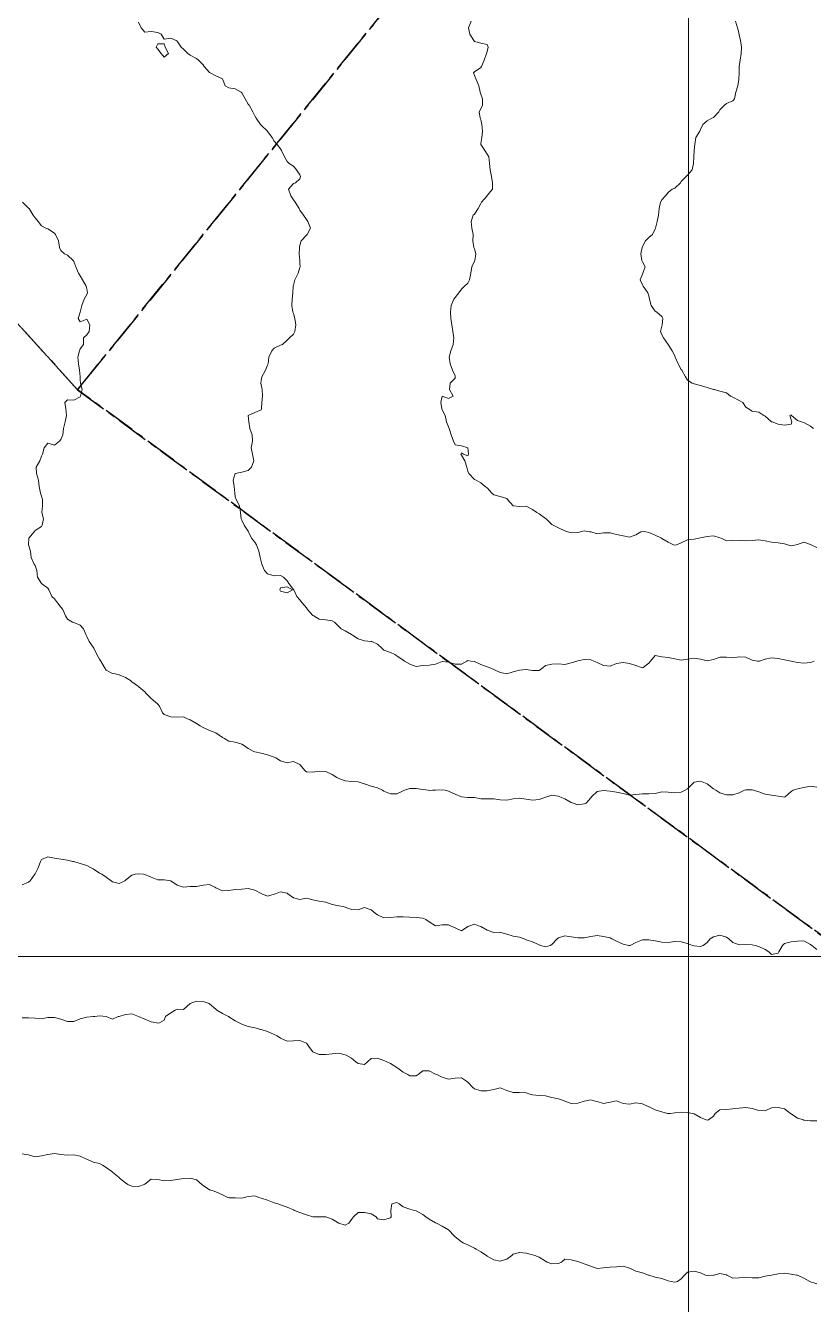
# Model space of a CAD drawing. Header units: centimetres. Extents: x 0 to 642158, y -847 to 649707.
# Drawn here: x 617315.5 to 617376.5, y 620060.5 to 620159.4 of the extents above; entities that cross this region are included whole.
import ezdxf

# ---------------------------------------------------------------- set-up
doc = ezdxf.new("R2010")
doc.units = ezdxf.units.CM
doc.header["$MEASUREMENT"] = 0
doc.linetypes.add('CENTERX2', pattern=[4, 2.5, -0.5, 0.5, -0.5])
doc.layers.add('MEV_grille', color=254, linetype='Continuous', lineweight=9)
doc.layers.add('WAL_topographie 0.5', color=253, linetype='Continuous', lineweight=20)
doc.layers.add('SPW_parcellaire cadastral', color=7, linetype='CENTERX2', lineweight=25, true_color=0xff0542)

# ---------------------------------------------------------------- blocks, each defined once
blk = doc.blocks.new('*U114')
at = {"layer": 'MEV_grille', "transparency": 33554687}
blk.add_lwpolyline([(-1338.461, 0), (1338.461, 0)], dxfattribs=at)
blk = doc.blocks.new('*U115')
at = {"layer": 'MEV_grille', "color": 0, "linetype": 'ByBlock', "lineweight": -2, "transparency": 16777216}
blk.add_blockref('*U114', (0, -2300), dxfattribs=at)
blk = doc.blocks.new('*U112')
at = {"layer": 'MEV_grille', "transparency": 33554687}
blk.add_lwpolyline([(0, 1825.476), (0, -1825.476)], dxfattribs=at)
blk = doc.blocks.new('*U113')
at = {"layer": 'MEV_grille', "color": 0, "linetype": 'ByBlock', "lineweight": -2, "transparency": 16777216}
blk.add_blockref('*U112', (2000, 0), dxfattribs=at)

msp = doc.modelspace()

# ---------------------------------------------------------------- linework, layer by layer
at = {"layer": 'SPW_parcellaire cadastral'}
for points in [[(617372.703, 620181.091), (617466.28, 620118.339), (617463.07, 620114.512), (617438.204, 620129.306), (617428.116, 620105.289), (617420.486, 620087.127), (617412.856, 620068.964), (617410.848, 620064.283), (617319.542, 620131.245), (617349.356, 620168.051), (617289.47, 620214.047), (617304.757, 620224.565), (617372.703, 620181.091)], [(617261.757, 620194.981), (617267.386, 620198.854), (617289.47, 620214.047), (617349.356, 620168.051), (617319.542, 620131.245), (617261.757, 620194.981)], [(617240.988, 620180.692), (617261.757, 620194.981), (617319.542, 620131.245), (617410.848, 620064.283), (617405.463, 620051.365), (617398.27, 620035.259), (617388.736, 620023.606), (617377.671, 620010.095), (617359.564, 620020.868), (617342.253, 620031.583), (617319.155, 620043.308), (617299.96, 620051.617), (617282.187, 620057.597), (617266.393, 620061.702), (617248.812, 620064.978), (617232.846, 620066.503), (617220.436, 620066.804), (617209.103, 620065.855), (617194.818, 620061.124), (617189.955, 620066.609), (617276.447, 620146.987), (617240.988, 620180.692)]]:
    msp.add_lwpolyline(points, dxfattribs=at)
at = {"layer": 'WAL_topographie 0.5'}
for points in [[(617324.25, 620159.667), (617324.458, 620159.25), (617324.75, 620158.9), (617325.25, 620158.954), (617325.75, 620158.88), (617326, 620158.75), (617326.25, 620158.361), (617326.75, 620158.438), (617327.179, 620158.25), (617327.25, 620158.217), (617327.568, 620157.75), (617327.75, 620157.596), (617328.083, 620157.25), (617328.25, 620157.121), (617328.75, 620156.858), (617328.904, 620156.75), (617329.25, 620156.375), (617329.333, 620156.25), (617329.75, 620155.781), (617329.809, 620155.75), (617330.25, 620155.536), (617330.75, 620155.288), (617330.776, 620155.25), (617330.964, 620154.75), (617331.25, 620154.607), (617331.75, 620154.518), (617332.191, 620154.25), (617332.25, 620154.2), (617332.5, 620153.75), (617332.75, 620153.341), (617332.811, 620153.25), (617333.111, 620152.75), (617333.25, 620152.438), (617333.37, 620152.25), (617333.694, 620151.75), (617333.75, 620151.7), (617334.232, 620151.25), (617334.25, 620151.229), (617334.588, 620150.75), (617334.75, 620150.461), (617334.972, 620150.25), (617335.25, 620149.865), (617335.329, 620149.75), (617335.546, 620149.25), (617335.75, 620148.906), (617335.928, 620148.75), (617336.25, 620148.525), (617336.479, 620148.25), (617336.75, 620147.868), (617336.794, 620147.75), (617336.75, 620147.568), (617336.4, 620147.25), (617336.25, 620147.187), (617335.875, 620146.75), (617336.041, 620146.25), (617336.25, 620145.921), (617336.37, 620145.75), (617336.691, 620145.25), (617336.75, 620145.133), (617337.017, 620144.75), (617337.25, 620144.405), (617337.365, 620144.25), (617337.571, 620143.75), (617337.313, 620143.25), (617337.25, 620143.191), (617336.855, 620142.75), (617336.75, 620142.417), (617336.722, 620142.25), (617336.699, 620141.75), (617336.738, 620141.25), (617336.75, 620141), (617336.768, 620140.75), (617336.75, 620140.694), (617336.602, 620140.25), (617336.364, 620139.75), (617336.25, 620139.333), (617336.228, 620139.25), (617336.19, 620138.75), (617336.139, 620138.25), (617336.117, 620137.75), (617336.211, 620137.25), (617336.25, 620137.145), (617336.353, 620136.75), (617336.422, 620136.25), (617336.355, 620135.75), (617336.25, 620135.528), (617335.938, 620135.25), (617335.75, 620135.073), (617335.406, 620134.75), (617335.25, 620134.676), (617334.75, 620134.458), (617334.562, 620134.25), (617334.35, 620133.75), (617334.29, 620133.25), (617334.25, 620133.143), (617334.083, 620132.75), (617333.798, 620132.25), (617333.75, 620131.95), (617333.72, 620131.75), (617333.75, 620131.607), (617333.828, 620131.25), (617333.861, 620130.75), (617333.796, 620130.25), (617333.771, 620129.75), (617333.75, 620129.694), (617333.25, 620129.479), (617332.75, 620129.25), (617332.8, 620128.75), (617332.88, 620128.25), (617333.043, 620127.75), (617333.066, 620127.25), (617332.976, 620126.75), (617333.087, 620126.25), (617333.173, 620125.75), (617332.991, 620125.25), (617332.75, 620125), (617332.25, 620124.859), (617331.75, 620124.75), (617331.75, 620124.75), (617331.59, 620124.25), (617331.65, 620123.75), (617331.701, 620123.25), (617331.75, 620122.964), (617331.804, 620122.75), (617332.062, 620122.25), (617332.15, 620121.75), (617332.193, 620121.25), (617332.25, 620121.145), (617332.442, 620120.75), (617332.75, 620120.288), (617332.777, 620120.25), (617333.009, 620119.75), (617333.25, 620119.44), (617333.393, 620119.25), (617333.576, 620118.75), (617333.667, 620118.25), (617333.75, 620117.95), (617333.806, 620117.75), (617334.01, 620117.25), (617334.25, 620117), (617334.75, 620116.843), (617335.25, 620116.857), (617335.481, 620116.75), (617335.75, 620116.458), (617335.882, 620116.25), (617336.25, 620115.783), (617336.268, 620115.75), (617336.521, 620115.25), (617336.75, 620114.988), (617336.911, 620114.75), (617337.25, 620114.361), (617337.344, 620114.25), (617337.75, 620113.786), (617337.817, 620113.75), (617338.25, 620113.5), (617338.75, 620113.437), (617339.25, 620113.365), (617339.417, 620113.25), (617339.75, 620112.917), (617339.95, 620112.75), (617340.25, 620112.6), (617340.75, 620112.293), (617340.818, 620112.25), (617341.25, 620111.979), (617341.75, 620111.825), (617342.25, 620111.775), (617342.325, 620111.75), (617342.75, 620111.565), (617343.095, 620111.25), (617343.25, 620111.102), (617343.75, 620110.917), (617344.083, 620110.75), (617344.25, 620110.661), (617344.75, 620110.306), (617344.838, 620110.25), (617345.25, 620110.009), (617345.75, 620109.837), (617346.25, 620109.911), (617346.75, 620109.922), (617347.25, 620110.021), (617347.75, 620110.203), (617348.25, 620110.173), (617348.75, 620110.02), (617349.25, 620110.02), (617349.675, 620110.25), (617349.75, 620110.298), (617349.964, 620110.25), (617350.25, 620110.205), (617350.75, 620109.991), (617351.25, 620109.813), (617351.385, 620109.75), (617351.75, 620109.586), (617352.25, 620109.36), (617352.75, 620109.268), (617353.25, 620109.417), (617353.75, 620109.536), (617354.25, 620109.587), (617354.75, 620109.517), (617355.25, 620109.514), (617355.577, 620109.75), (617355.75, 620109.911), (617356.25, 620110.021), (617356.75, 620110.026), (617357.25, 620109.994), (617357.75, 620110.1), (617358.179, 620110.25), (617358.25, 620110.271), (617358.75, 620110.358), (617359.25, 620110.348), (617359.489, 620110.25), (617359.75, 620110.137), (617360.25, 620109.908), (617360.75, 620109.86), (617361.25, 620110.055), (617361.75, 620110.147), (617362.25, 620110.052), (617362.75, 620109.893), (617363.187, 620109.75), (617363.25, 620109.73), (617363.306, 620109.75), (617363.75, 620110.083), (617363.883, 620110.25), (617364.25, 620110.69), (617364.75, 620110.587), (617365.25, 620110.537), (617365.75, 620110.419), (617366.25, 620110.323), (617366.75, 620110.39), (617367.25, 620110.472), (617367.75, 620110.403), (617368.25, 620110.264), (617368.75, 620110.357), (617369.25, 620110.55), (617369.75, 620110.542), (617370.25, 620110.504), (617370.75, 620110.586), (617371.25, 620110.554), (617371.75, 620110.313), (617372.167, 620110.25), (617372.25, 620110.236), (617372.3, 620110.25), (617372.75, 620110.391), (617373.25, 620110.494), (617373.75, 620110.437), (617374.25, 620110.344), (617374.75, 620110.25), (617374.75, 620110.25), (617375.25, 620110.134), (617375.75, 620110.08), (617376.25, 620110.15), (617376.536, 620110.25)], [(617350, 620159.75), (617349.788, 620159.25), (617349.897, 620158.75), (617350.21, 620158.25), (617350.25, 620158.194), (617350.75, 620158.05), (617351.25, 620157.95), (617351.321, 620157.75), (617351.25, 620157.417), (617351.191, 620157.25), (617350.993, 620156.75), (617350.804, 620156.25), (617350.75, 620156.171), (617350.25, 620155.843), (617350.181, 620155.75), (617350.25, 620155.558), (617350.379, 620155.25), (617350.583, 620154.75), (617350.708, 620154.25), (617350.75, 620154.1), (617350.88, 620153.75), (617350.869, 620153.25), (617350.75, 620152.973), (617350.607, 620152.75), (617350.706, 620152.25), (617350.75, 620152.15), (617350.828, 620151.75), (617350.869, 620151.25), (617350.833, 620150.75), (617350.75, 620150.3), (617350.74, 620150.25), (617350.75, 620150.219), (617351.05, 620149.75), (617351.25, 620149.472), (617351.355, 620149.25), (617351.405, 620148.75), (617351.475, 620148.25), (617351.575, 620147.75), (617351.647, 620147.25), (617351.646, 620146.75), (617351.25, 620146.271), (617351.227, 620146.25), (617350.797, 620145.75), (617350.75, 620145.656), (617350.553, 620145.25), (617350.25, 620144.833), (617350.155, 620144.75), (617350.006, 620144.25), (617350.061, 620143.75), (617350.143, 620143.25), (617350.131, 620142.75), (617350.205, 620142.25), (617350.25, 620142.135), (617350.372, 620141.75), (617350.294, 620141.25), (617350.25, 620141.175), (617350.038, 620140.75), (617349.975, 620140.25), (617349.88, 620139.75), (617349.75, 620139.489), (617349.488, 620139.25), (617349.25, 620139.012), (617349.046, 620138.75), (617348.75, 620138.387), (617348.653, 620138.25), (617348.444, 620137.75), (617348.407, 620137.25), (617348.421, 620136.75), (617348.495, 620136.25), (617348.587, 620135.75), (617348.647, 620135.25), (617348.603, 620134.75), (617348.434, 620134.25), (617348.298, 620133.75), (617348.37, 620133.25), (617348.567, 620132.75), (617348.75, 620132.309), (617348.77, 620132.25), (617348.75, 620132.125), (617348.375, 620131.75), (617348.313, 620131.25), (617348.607, 620130.75), (617348.25, 620130.571), (617347.75, 620130.75), (617347.65, 620130.25), (617347.726, 620129.75), (617347.75, 620129.694), (617347.992, 620129.25), (617348.103, 620128.75), (617348.25, 620128.365), (617348.306, 620128.25), (617348.446, 620127.75), (617348.636, 620127.25), (617348.75, 620126.972), (617349.25, 620126.904), (617349.75, 620126.75), (617349.75, 620126.75), (617349.788, 620126.25), (617349.75, 620126.125), (617349.417, 620126.25), (617349.25, 620126.35), (617349.211, 620126.25), (617349.25, 620126.179), (617349.5, 620125.75), (617349.664, 620125.25), (617349.75, 620124.938), (617349.829, 620124.75), (617350.25, 620124.306), (617350.375, 620124.25), (617350.75, 620124.036), (617351.083, 620123.75), (617351.25, 620123.655), (617351.59, 620123.25), (617351.75, 620123.102), (617352.25, 620122.992), (617352.75, 620122.818), (617352.815, 620122.75), (617353.25, 620122.25), (617353.25, 620122.25), (617353.75, 620122.194), (617354.25, 620122.232), (617354.75, 620121.987), (617355.089, 620121.75), (617355.25, 620121.628), (617355.75, 620121.283), (617355.792, 620121.25), (617356.25, 620120.804), (617356.355, 620120.75), (617356.75, 620120.553), (617357.25, 620120.327), (617357.472, 620120.25), (617357.75, 620120.169), (617358.25, 620120.2), (617358.464, 620120.25), (617358.75, 620120.317), (617359.15, 620120.25), (617359.25, 620120.237), (617359.75, 620120.097), (617360.25, 620120.159), (617360.75, 620120.167), (617361.25, 620120.048), (617361.75, 620119.943), (617362.25, 620119.824), (617362.75, 620120.009), (617363.118, 620120.25), (617363.25, 620120.295), (617363.528, 620120.25), (617363.75, 620120.207), (617364.25, 620119.976), (617364.73, 620119.75), (617364.75, 620119.74), (617365.25, 620119.455), (617365.65, 620119.25), (617365.75, 620119.214), (617365.893, 620119.25), (617366.25, 620119.393), (617366.75, 620119.616), (617367.25, 620119.687), (617367.607, 620119.75), (617367.75, 620119.771), (617368.25, 620119.879), (617368.75, 620119.933), (617369.25, 620119.791), (617369.338, 620119.75), (617369.75, 620119.556), (617370.25, 620119.573), (617370.75, 620119.607), (617371.25, 620119.545), (617371.75, 620119.564), (617372.25, 620119.622), (617372.75, 620119.55), (617373.25, 620119.45), (617373.75, 620119.39), (617374.25, 620119.325), (617374.484, 620119.25), (617374.75, 620119.167), (617375.15, 620119.25), (617375.25, 620119.271), (617375.75, 620119.445), (617376.25, 620119.269), (617376.306, 620119.25), (617376.75, 620119.04)], [(617370.448, 620159.75), (617370.615, 620159.25), (617370.736, 620158.75), (617370.75, 620158.708), (617370.846, 620158.25), (617370.917, 620157.75), (617370.904, 620157.25), (617370.825, 620156.75), (617370.75, 620156.25), (617370.75, 620155.75), (617370.75, 620155.749), (617370.724, 620155.25), (617370.631, 620154.75), (617370.49, 620154.25), (617370.365, 620153.75), (617370.25, 620153.583), (617369.75, 620153.375), (617369.596, 620153.25), (617369.25, 620152.904), (617369.17, 620152.75), (617368.75, 620152.313), (617368.625, 620152.25), (617368.25, 620152.036), (617367.934, 620151.75), (617367.75, 620151.361), (617367.697, 620151.25), (617367.393, 620150.75), (617367.313, 620150.25), (617367.25, 620149.75), (617367.25, 620149.749), (617367.237, 620149.25), (617367.207, 620148.75), (617367.091, 620148.25), (617366.75, 620147.833), (617366.625, 620147.75), (617366.25, 620147.341), (617366.206, 620147.25), (617365.75, 620146.83), (617365.55, 620146.75), (617365.25, 620146.5), (617365.036, 620146.25), (617364.75, 620145.942), (617364.641, 620145.75), (617364.538, 620145.25), (617364.5, 620144.75), (617364.402, 620144.25), (617364.269, 620143.75), (617364.25, 620143.7), (617364.025, 620143.25), (617363.75, 620143.011), (617363.489, 620142.75), (617363.25, 620142.327), (617363.228, 620142.25), (617363.137, 620141.75), (617363.201, 620141.25), (617363.25, 620141.145), (617363.464, 620140.75), (617363.278, 620140.25), (617363.25, 620140.194), (617363.076, 620139.75), (617363.25, 620139.35), (617363.307, 620139.25), (617363.67, 620138.75), (617363.75, 620138.5), (617363.803, 620138.25), (617363.917, 620137.75), (617364.25, 620137.325), (617364.354, 620137.25), (617364.75, 620136.902), (617364.833, 620136.75), (617364.77, 620136.25), (617364.75, 620136.159), (617364.648, 620135.75), (617364.75, 620135.485), (617364.888, 620135.25), (617365.25, 620134.75), (617365.25, 620134.75), (617365.55, 620134.25), (617365.75, 620133.875), (617365.785, 620133.75), (617366.021, 620133.25), (617366.25, 620132.806), (617366.294, 620132.75), (617366.589, 620132.25), (617366.75, 620131.987), (617367.096, 620131.75), (617367.25, 620131.697), (617367.75, 620131.571), (617368.25, 620131.409), (617368.75, 620131.271), (617368.822, 620131.25), (617369.25, 620131.135), (617369.75, 620130.989), (617370.073, 620130.75), (617370.25, 620130.677), (617370.75, 620130.411), (617371.014, 620130.25), (617371.25, 620129.896), (617371.456, 620129.75), (617371.75, 620129.583), (617372.25, 620129.5), (617372.646, 620129.25), (617372.75, 620129.192), (617373.25, 620128.761), (617373.286, 620128.75), (617373.75, 620128.579), (617374.25, 620128.5), (617374.75, 620128.583), (617374.821, 620128.75), (617374.75, 620128.917), (617374.659, 620129.25), (617374.75, 620129.294), (617374.792, 620129.25), (617375.25, 620128.857), (617375.55, 620128.75), (617375.75, 620128.697), (617376.25, 620128.41), (617376.492, 620128.25)], [(617326.25, 620156.964), (617326.583, 620157.25), (617326.333, 620157.75), (617326.25, 620158), (617325.75, 620158), (617325.625, 620157.75), (617325.75, 620157.583), (617326, 620157.25), (617326.25, 620156.964)], [(617315.283, 620145.75), (617315.75, 620145.294), (617315.793, 620145.25), (617316.103, 620144.75), (617316.25, 620144.542), (617316.483, 620144.25), (617316.75, 620143.93), (617317.096, 620143.75), (617317.25, 620143.694), (617317.75, 620143.344), (617317.827, 620143.25), (617318.066, 620142.75), (617318.146, 620142.25), (617318.25, 620142), (617318.528, 620141.75), (617318.75, 620141.645), (617319.191, 620141.25), (617319.25, 620141.159), (617319.4, 620140.75), (617319.604, 620140.25), (617319.75, 620140.044), (617319.911, 620139.75), (617320.208, 620139.25), (617320.25, 620139.05), (617320.31, 620138.75), (617320.25, 620138.6), (617320.056, 620138.25), (617319.875, 620137.75), (617319.75, 620137.25), (617319.75, 620137.25), (617319.583, 620136.75), (617319.75, 620136.5), (617320.25, 620136.694), (617320.5, 620136.25), (617320.432, 620135.75), (617320.25, 620135.5), (617320, 620135.25), (617320, 620134.75), (617319.75, 620134.393), (617319.683, 620134.25), (617319.569, 620133.75), (617319.604, 620133.25), (617319.696, 620132.75), (617319.735, 620132.25), (617319.75, 620132), (617319.773, 620131.75), (617319.89, 620131.25), (617319.781, 620130.75), (617319.75, 620130.691), (617319.25, 620130.423), (617318.75, 620130.45), (617318.55, 620130.25), (617318.625, 620129.75), (617318.674, 620129.25), (617318.589, 620128.75), (617318.457, 620128.25), (617318.399, 620127.75), (617318.25, 620127.383), (617318.145, 620127.25), (617317.75, 620126.962), (617317.25, 620127.094), (617316.945, 620126.75), (617316.841, 620126.25), (617316.75, 620126.107), (617316.618, 620125.75), (617316.333, 620125.25), (617316.357, 620124.75), (617316.512, 620124.25), (617316.57, 620123.75), (617316.684, 620123.25), (617316.75, 620123.017), (617316.837, 620122.75), (617316.817, 620122.25), (617316.771, 620121.75), (617316.893, 620121.25), (617316.815, 620120.75), (617316.75, 620120.662), (617316.25, 620120.338), (617316.182, 620120.25), (617315.783, 620119.75), (617315.75, 620119.25), (617315.91, 620118.75), (617315.958, 620118.25), (617316.194, 620117.75), (617316.25, 620117.639), (617316.385, 620117.25), (617316.454, 620116.75), (617316.75, 620116.25), (617316.75, 620116.25), (617317.25, 620115.9), (617317.313, 620115.75), (617317.56, 620115.25), (617317.75, 620115.067), (617318, 620114.75), (617318.25, 620114.411), (617318.395, 620114.25), (617318.614, 620113.75), (617318.75, 620113.5), (617319.159, 620113.25), (617319.25, 620113.223), (617319.75, 620113.025), (617320.006, 620112.75), (617320.21, 620112.25), (617320.25, 620112.156), (617320.441, 620111.75), (617320.75, 620111.33), (617320.799, 620111.25), (617321.037, 620110.75), (617321.25, 620110.396), (617321.347, 620110.25), (617321.629, 620109.75), (617321.75, 620109.555), (617322.25, 620109.294), (617322.464, 620109.25), (617322.75, 620109.193), (617323.25, 620108.98), (617323.636, 620108.75), (617323.75, 620108.646), (617324.25, 620108.282), (617324.292, 620108.25), (617324.75, 620107.871), (617324.863, 620107.75), (617325.25, 620107.35), (617325.375, 620107.25), (617325.75, 620106.904), (617325.871, 620106.75), (617326.122, 620106.25), (617326.25, 620106.115), (617326.75, 620105.922), (617327.25, 620105.917), (617327.75, 620105.938), (617328.096, 620105.75), (617328.25, 620105.689), (617328.75, 620105.426), (617329.023, 620105.25), (617329.25, 620105.118), (617329.75, 620104.881), (617330.117, 620104.75), (617330.25, 620104.691), (617330.75, 620104.328), (617330.906, 620104.25), (617331.25, 620104.046), (617331.75, 620103.981), (617332.25, 620103.823), (617332.371, 620103.75), (617332.75, 620103.475), (617333.178, 620103.25), (617333.25, 620103.219), (617333.75, 620103.133), (617334.25, 620102.983), (617334.75, 620102.814), (617334.889, 620102.75), (617335.25, 620102.54), (617335.75, 620102.371), (617336.25, 620102.491), (617336.75, 620102.25), (617336.75, 620102.25), (617337.143, 620101.75), (617337.25, 620101.686), (617337.75, 620101.661), (617338.25, 620101.741), (617338.75, 620101.695), (617339.25, 620101.483), (617339.605, 620101.25), (617339.75, 620101.155), (617340.25, 620100.971), (617340.75, 620100.94), (617341.25, 620100.899), (617341.708, 620100.75), (617341.75, 620100.739), (617342.25, 620100.577), (617342.75, 620100.43), (617343.143, 620100.25), (617343.25, 620100.189), (617343.75, 620099.978), (617344.25, 620099.969), (617344.75, 620100.212), (617344.833, 620100.25), (617345.25, 620100.401), (617345.75, 620100.386), (617346.25, 620100.313), (617346.667, 620100.25), (617346.75, 620100.238), (617347, 620100.25), (617347.25, 620100.264), (617347.75, 620100.295), (617347.977, 620100.25), (617348.25, 620100.183), (617348.75, 620099.944), (617349.25, 620099.75), (617349.25, 620099.75), (617349.75, 620099.704), (617350.25, 620099.687), (617350.75, 620099.592), (617351.25, 620099.594), (617351.75, 620099.596), (617352.25, 620099.519), (617352.75, 620099.482), (617353.25, 620099.579), (617353.75, 620099.636), (617354.25, 620099.569), (617354.75, 620099.49), (617355.25, 620099.532), (617355.75, 620099.712), (617355.857, 620099.75), (617356.25, 620099.878), (617356.75, 620099.793), (617356.869, 620099.75), (617357.25, 620099.596), (617357.75, 620099.311), (617357.893, 620099.25), (617358.25, 620099.125), (617358.75, 620099.197), (617358.906, 620099.25), (617359.25, 620099.673), (617359.303, 620099.75), (617359.75, 620100.155), (617360.25, 620100.238), (617360.75, 620100.174), (617361.25, 620100.105), (617361.75, 620099.992), (617362.25, 620099.886), (617362.75, 620099.914), (617363.25, 620099.981), (617363.75, 620099.977), (617364.25, 620100.015), (617364.75, 620100.131), (617365.25, 620100.113), (617365.75, 620100.066), (617366.25, 620100.109), (617366.556, 620100.25), (617366.75, 620100.359), (617367.129, 620100.75), (617367.25, 620100.868), (617367.75, 620100.95), (617368.25, 620100.761), (617368.265, 620100.75), (617368.75, 620100.366), (617368.929, 620100.25), (617369.25, 620100.058), (617369.75, 620099.91), (617370.25, 620099.894), (617370.75, 620100.066), (617371.139, 620100.25), (617371.25, 620100.291), (617371.75, 620100.275), (617371.844, 620100.25), (617372.25, 620100.136), (617372.75, 620099.963), (617373.25, 620099.864), (617373.75, 620099.804), (617374.083, 620099.75), (617374.25, 620099.721), (617374.309, 620099.75), (617374.75, 620100.145), (617374.917, 620100.25), (617375.25, 620100.368), (617375.75, 620100.47), (617376.25, 620100.576), (617376.75, 620100.495)], [(617335.75, 620115.523), (617336.167, 620115.75), (617335.75, 620116), (617335.25, 620115.917), (617335.183, 620115.75), (617335.25, 620115.65), (617335.75, 620115.523)], [(617315.25, 620092.932), (617315.75, 620093.155), (617315.868, 620093.25), (617316.226, 620093.75), (617316.25, 620093.775), (617316.494, 620094.25), (617316.686, 620094.75), (617316.75, 620094.906), (617317.25, 620095.093), (617317.75, 620095.007), (617318.25, 620094.917), (617318.75, 620094.846), (617319.167, 620094.75), (617319.25, 620094.732), (617319.75, 620094.583), (617320.25, 620094.432), (617320.603, 620094.25), (617320.75, 620094.172), (617321.25, 620093.85), (617321.426, 620093.75), (617321.75, 620093.524), (617322.142, 620093.25), (617322.25, 620093.168), (617322.75, 620093.04), (617323.187, 620093.25), (617323.25, 620093.288), (617323.75, 620093.695), (617324, 620093.75), (617324.25, 620093.79), (617324.65, 620093.75), (617324.75, 620093.731), (617325.25, 620093.538), (617325.75, 620093.324), (617326.25, 620093.319), (617326.75, 620093.25), (617326.75, 620093.25), (617327.25, 620092.899), (617327.75, 620092.762), (617328.25, 620092.814), (617328.75, 620092.797), (617329.25, 620092.912), (617329.75, 620092.958), (617330.167, 620092.75), (617330.25, 620092.705), (617330.75, 620092.463), (617331.25, 620092.494), (617331.75, 620092.567), (617332.25, 620092.603), (617332.75, 620092.656), (617333.25, 620092.536), (617333.75, 620092.264), (617333.792, 620092.25), (617334.25, 620092.067), (617334.75, 620092.203), (617334.865, 620092.25), (617335.25, 620092.393), (617335.75, 620092.298), (617335.815, 620092.25), (617336.25, 620091.936), (617336.75, 620091.8), (617337.25, 620091.895), (617337.75, 620091.777), (617337.861, 620091.75), (617338.25, 620091.667), (617338.75, 620091.591), (617339.25, 620091.426), (617339.75, 620091.313), (617340.083, 620091.25), (617340.25, 620091.218), (617340.75, 620091.02), (617341.25, 620090.993), (617341.75, 620091.189), (617342.25, 620091.006), (617342.574, 620090.75), (617342.75, 620090.61), (617343.25, 620090.39), (617343.75, 620090.412), (617344.25, 620090.466), (617344.75, 620090.454), (617345.25, 620090.423), (617345.75, 620090.41), (617346.25, 620090.358), (617346.485, 620090.25), (617346.75, 620090.063), (617347.25, 620089.772), (617347.75, 620089.847), (617348.25, 620089.845), (617348.456, 620089.75), (617348.75, 620089.599), (617349.25, 620089.38), (617349.75, 620089.706), (617349.821, 620089.75), (617350.25, 620089.893), (617350.65, 620089.75), (617350.75, 620089.716), (617351.25, 620089.417), (617351.75, 620089.25), (617352.25, 620089.262), (617352.306, 620089.25), (617352.75, 620089.129), (617353.25, 620088.966), (617353.75, 620088.887), (617354.094, 620088.75), (617354.25, 620088.689), (617354.75, 620088.523), (617355.25, 620088.294), (617355.375, 620088.25), (617355.75, 620088.132), (617356.125, 620088.25), (617356.25, 620088.31), (617356.657, 620088.75), (617356.75, 620088.826), (617357.25, 620089), (617357.75, 620088.926), (617358.25, 620088.833), (617358.75, 620088.838), (617359.25, 620088.95), (617359.75, 620089.008), (617360.25, 620088.942), (617360.75, 620088.827), (617360.883, 620088.75), (617361.25, 620088.583), (617361.75, 620088.347), (617362.188, 620088.25), (617362.25, 620088.234), (617362.313, 620088.25), (617362.75, 620088.469), (617363.25, 620088.675), (617363.75, 620088.682), (617364.25, 620088.605), (617364.75, 620088.488), (617365.25, 620088.479), (617365.75, 620088.562), (617366.25, 620088.529), (617366.75, 620088.397), (617367.135, 620088.25), (617367.25, 620088.214), (617367.75, 620088.153), (617367.945, 620088.25), (617368.25, 620088.479), (617368.482, 620088.75), (617368.75, 620088.917), (617369.25, 620089.047), (617369.75, 620088.893), (617369.95, 620088.75), (617370.25, 620088.482), (617370.75, 620088.282), (617371.25, 620088.311), (617371.75, 620088.298), (617371.964, 620088.25), (617372.25, 620088.176), (617372.75, 620087.936), (617373.033, 620087.75), (617373.25, 620087.542), (617373.75, 620087.643), (617373.797, 620087.75), (617374.083, 620088.25), (617374.25, 620088.398), (617374.75, 620088.516), (617375.25, 620088.59), (617375.75, 620088.612), (617376.25, 620088.313), (617376.364, 620088.25), (617376.75, 620087.946)], [(617315.25, 620082.644), (617315.75, 620082.656), (617316.25, 620082.617), (617316.75, 620082.557), (617317.25, 620082.667), (617317.75, 620082.665), (617318.25, 620082.539), (617318.75, 620082.375), (617319.25, 620082.356), (617319.75, 620082.562), (617320.25, 620082.691), (617320.75, 620082.74), (617320.875, 620082.75), (617321.25, 620082.791), (617321.75, 620082.75), (617321.75, 620082.75), (617322.25, 620082.55), (617322.679, 620082.75), (617322.75, 620082.759), (617323.25, 620082.913), (617323.75, 620082.958), (617324.25, 620082.75), (617324.25, 620082.75), (617324.75, 620082.544), (617325.25, 620082.35), (617325.688, 620082.25), (617325.75, 620082.234), (617325.875, 620082.25), (617326.25, 620082.464), (617326.355, 620082.75), (617326.75, 620083.038), (617327.094, 620083.25), (617327.25, 620083.307), (617327.75, 620083.298), (617328.25, 620083.75), (617328.25, 620083.75), (617328.75, 620083.925), (617329.25, 620083.903), (617329.725, 620083.75), (617329.75, 620083.74), (617330.25, 620083.308), (617330.328, 620083.25), (617330.75, 620082.99), (617331.21, 620082.75), (617331.25, 620082.727), (617331.75, 620082.406), (617332.053, 620082.25), (617332.25, 620082.152), (617332.75, 620081.984), (617333.25, 620081.879), (617333.724, 620081.75), (617333.75, 620081.744), (617334.25, 620081.578), (617334.75, 620081.352), (617334.987, 620081.25), (617335.25, 620081.071), (617335.75, 620080.833), (617336.25, 620080.875), (617336.75, 620080.886), (617337.125, 620080.75), (617337.25, 620080.681), (617337.579, 620080.25), (617337.75, 620080.026), (617338.25, 620079.817), (617338.75, 620079.815), (617339.25, 620079.871), (617339.75, 620079.909), (617340.25, 620079.778), (617340.325, 620079.75), (617340.75, 620079.532), (617341.083, 620079.25), (617341.25, 620079.125), (617341.75, 620079.03), (617341.979, 620079.25), (617342.25, 620079.5), (617342.75, 620079.537), (617343.25, 620079.353), (617343.483, 620079.25), (617343.75, 620079.112), (617344.25, 620078.801), (617344.327, 620078.75), (617344.75, 620078.433), (617345.089, 620078.25), (617345.25, 620078.154), (617345.75, 620078.147), (617345.89, 620078.25), (617346.25, 620078.55), (617346.75, 620078.542), (617347.25, 620078.29), (617347.333, 620078.25), (617347.75, 620078.047), (617348.25, 620077.9), (617348.75, 620077.979), (617349.25, 620078), (617349.646, 620077.75), (617349.75, 620077.682), (617350.14, 620077.25), (617350.25, 620077.162), (617350.75, 620076.996), (617351.25, 620077.011), (617351.75, 620077.111), (617352.25, 620077.219), (617352.75, 620077.024), (617353.25, 620076.879), (617353.75, 620076.863), (617354.25, 620076.836), (617354.55, 620076.75), (617354.75, 620076.702), (617355.25, 620076.637), (617355.75, 620076.61), (617356.25, 620076.488), (617356.75, 620076.379), (617357.15, 620076.25), (617357.25, 620076.206), (617357.75, 620076.021), (617358.25, 620076.036), (617358.75, 620076.212), (617359, 620076.25), (617359.25, 620076.292), (617359.393, 620076.25), (617359.75, 620076.182), (617360.25, 620076.019), (617360.75, 620076.125), (617361.25, 620076.231), (617361.75, 620076.031), (617362.25, 620075.964), (617362.75, 620076.066), (617363.25, 620075.994), (617363.75, 620075.763), (617363.774, 620075.75), (617364.25, 620075.528), (617364.75, 620075.382), (617365.204, 620075.25), (617365.25, 620075.239), (617365.417, 620075.25), (617365.75, 620075.285), (617366.25, 620075.345), (617366.75, 620075.328), (617367.114, 620075.25), (617367.25, 620075.212), (617367.75, 620074.934), (617368.187, 620074.75), (617368.25, 620074.725), (617368.375, 620074.75), (617368.75, 620075.05), (617368.893, 620075.25), (617369.25, 620075.528), (617369.75, 620075.558), (617370.25, 620075.602), (617370.75, 620075.65), (617371.25, 620075.703), (617371.75, 620075.636), (617372.25, 620075.475), (617372.75, 620075.462), (617373.25, 620075.687), (617373.75, 620075.719), (617374.25, 620075.605), (617374.7, 620075.25), (617374.75, 620075.214), (617375.25, 620074.878), (617375.704, 620074.75), (617375.75, 620074.732), (617376.25, 620074.689), (617376.75, 620074.682)], [(617315.25, 620072.114), (617315.75, 620072.052), (617316.25, 620071.905), (617316.75, 620071.958), (617317.25, 620072.083), (617317.75, 620072.153), (617318.25, 620072.083), (617318.75, 620072.033), (617319.25, 620072.038), (617319.75, 620071.952), (617320.182, 620071.75), (617320.25, 620071.705), (617320.75, 620071.474), (617321.25, 620071.384), (617321.47, 620071.25), (617321.75, 620071.071), (617322.196, 620070.75), (617322.25, 620070.704), (617322.75, 620070.3), (617322.791, 620070.25), (617323.25, 620069.872), (617323.44, 620069.75), (617323.75, 620069.612), (617324.25, 620069.589), (617324.704, 620069.75), (617324.75, 620069.785), (617325.25, 620070.159), (617325.75, 620070.146), (617326.25, 620070.04), (617326.75, 620070.071), (617327.25, 620070.141), (617327.75, 620070.209), (617328.25, 620070.25), (617328.25, 620070.25), (617328.25, 620070.25), (617328.75, 620070.117), (617329.163, 620069.75), (617329.25, 620069.665), (617329.75, 620069.33), (617330.042, 620069.25), (617330.25, 620069.187), (617330.75, 620068.958), (617331.167, 620068.75), (617331.25, 620068.72), (617331.75, 620068.723), (617332.25, 620068.707), (617332.464, 620068.75), (617332.75, 620068.824), (617333.25, 620068.867), (617333.568, 620068.75), (617333.75, 620068.687), (617334.25, 620068.542), (617334.75, 620068.346), (617335.05, 620068.25), (617335.25, 620068.175), (617335.75, 620068.006), (617336.25, 620067.785), (617336.333, 620067.75), (617336.75, 620067.578), (617337.25, 620067.417), (617337.75, 620067.25), (617338.25, 620067.25), (617338.75, 620067.25), (617338.75, 620067.25), (617339.25, 620067.062), (617339.75, 620066.75), (617339.75, 620066.75), (617340.25, 620066.607), (617340.544, 620066.75), (617340.75, 620067.042), (617340.889, 620067.25), (617341.25, 620067.575), (617341.75, 620067.589), (617342.25, 620067.47), (617342.643, 620067.25), (617342.75, 620067.1), (617343.25, 620067.015), (617343.75, 620067.167), (617343.817, 620067.25), (617343.79, 620067.75), (617343.865, 620068.25), (617344.25, 620068.356), (617344.435, 620068.25), (617344.75, 620068.026), (617345.25, 620067.844), (617345.607, 620067.75), (617345.75, 620067.708), (617346.25, 620067.424), (617346.5, 620067.25), (617346.75, 620067.072), (617347.25, 620066.786), (617347.311, 620066.75), (617347.75, 620066.534), (617348.237, 620066.25), (617348.25, 620066.237), (617348.714, 620065.75), (617348.75, 620065.715), (617349.25, 620065.317), (617349.375, 620065.25), (617349.75, 620065.086), (617350.25, 620064.833), (617350.38, 620064.75), (617350.75, 620064.537), (617351.185, 620064.25), (617351.25, 620064.219), (617351.75, 620063.932), (617352.25, 620063.811), (617352.75, 620063.982), (617353.145, 620064.25), (617353.25, 620064.355), (617353.75, 620064.5), (617354.25, 620064.438), (617354.75, 620064.313), (617354.927, 620064.25), (617355.25, 620064.133), (617355.75, 620063.818), (617355.875, 620063.75), (617356.25, 620063.605), (617356.75, 620063.628), (617356.987, 620063.75), (617357.25, 620063.977), (617357.75, 620063.912), (617358.25, 620063.797), (617358.406, 620063.75), (617358.75, 620063.619), (617359.25, 620063.431), (617359.75, 620063.265), (617360.25, 620063.31), (617360.75, 620063.365), (617361.25, 620063.386), (617361.75, 620063.436), (617362.25, 620063.292), (617362.341, 620063.25), (617362.75, 620063.054), (617363.25, 620062.909), (617363.714, 620062.75), (617363.75, 620062.739), (617364.25, 620062.594), (617364.75, 620062.47), (617365.25, 620062.302), (617365.464, 620062.25), (617365.75, 620062.201), (617365.972, 620062.25), (617366.25, 620062.442), (617366.5, 620062.75), (617366.75, 620062.961), (617367.25, 620063.06), (617367.75, 620062.922), (617368.143, 620062.75), (617368.25, 620062.709), (617368.75, 620062.738), (617368.812, 620062.75), (617369.25, 620062.859), (617369.75, 620062.772), (617369.795, 620062.75), (617370.25, 620062.5), (617370.75, 620062.528), (617371.25, 620062.554), (617371.75, 620062.531), (617372.25, 620062.524), (617372.75, 620062.673), (617373.25, 620062.75), (617373.25, 620062.75), (617373.75, 620062.833), (617374.25, 620062.898), (617374.75, 620062.807), (617375.167, 620062.75), (617375.25, 620062.735), (617375.75, 620062.517), (617376.194, 620062.25), (617376.25, 620062.227), (617376.75, 620062.08)]]:
    msp.add_lwpolyline(points, dxfattribs=at)

# ---------------------------------------------------------------- block references
at = {"layer": 'MEV_grille', "transparency": 33554687}
for name, p in [('*U113', (615366.814, 620593.644)), ('*U115', (616669.481, 622387.381))]:
    msp.add_blockref(name, p, dxfattribs=at)

doc.saveas('drawing.dxf')
